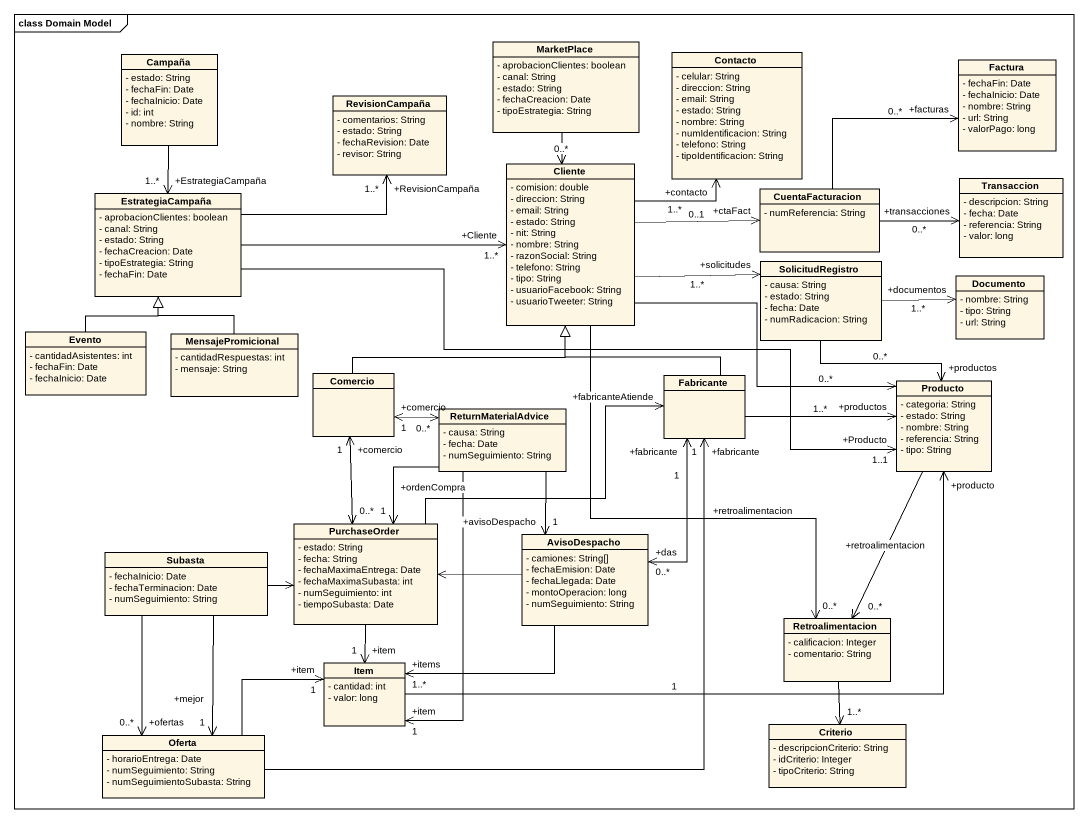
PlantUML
@startuml
mainframe class Domain Model
hide circle
hide empty members
skinparam classAttributeIconSize 0
class Campaña {
  - estado: String
  - fechaFin: Date
  - fechaInicio: Date
  - id: int
  - nombre: String
}
class MarketPlace {
  - aprobacionClientes: boolean
  - canal: String
  - estado: String
  - fechaCreacion: Date
  - tipoEstrategia: String
}
class Contacto {
  - celular: String
  - direccion: String
  - email: String
  - estado: String
  - nombre: String
  - numIdentificacion: String
  - telefono: String
  - tipoIdentificacion: String
}
class Factura {
  - fechaFin: Date
  - fechaInicio: Date
  - nombre: String
  - url: String
  - valorPago: long
}
class RevisionCampaña {
  - comentarios: String
  - estado: String
  - fechaRevision: Date
  - revisor: String
}
class Cliente {
  - comision: double
  - direccion: String
  - email: String
  - estado: String
  - nit: String
  - nombre: String
  - razonSocial: String
  - telefono: String
  - tipo: String
  - usuarioFacebook: String
  - usuarioTweeter: String
}
class Transaccion {
  - descripcion: String
  - fecha: Date
  - referencia: String
  - valor: long
}
class EstrategiaCampaña {
  - aprobacionClientes: boolean
  - canal: String
  - estado: String
  - fechaCreacion: Date
  - tipoEstrategia: String
  - fechaFin: Date
}
class CuentaFacturacion {
  - numReferencia: String
}
class SolicitudRegistro {
  - causa: String
  - estado: String
  - fecha: Date
  - numRadicacion: String
}
class Documento {
  - nombre: String
  - tipo: String
  - url: String
}
class Evento {
  - cantidadAsistentes: int
  - fechaFin: Date
  - fechaInicio: Date
}
class MensajePromicional {
  - cantidadRespuestas: int
  - mensaje: String
}
class Comercio
class Fabricante
class Producto {
  - categoria: String
  - estado: String
  - nombre: String
  - referencia: String
  - tipo: String
}
class ReturnMaterialAdvice {
  - causa: String
  - fecha: Date
  - numSeguimiento: String
}
class PurchaseOrder {
  - estado: String
  - fecha: String
  - fechaMaximaEntrega: Date
  - fechaMaximaSubasta: int
  - numSeguimiento: int
  - tiempoSubasta: Date
}
class AvisoDespacho {
  - camiones: String[]
  - fechaEmision: Date
  - fechaLlegada: Date
  - montoOperacion: long
  - numSeguimiento: String
}
class Subasta {
  - fechaInicio: Date
  - fechaTerminacion: Date
  - numSeguimiento: String
}
class Retroalimentacion {
  - calificacion: Integer
  - comentario: String
}
class Item {
  - cantidad: int
  - valor: long
}
class Oferta {
  - horarioEntrega: Date
  - numSeguimiento: String
  - numSeguimientoSubasta: String
}
class Criterio {
  - descripcionCriterio: String
  - idCriterio: Integer
  - tipoCriterio: String
}
Campaña --> "+EstrategiaCampaña\n1..*" EstrategiaCampaña
MarketPlace --> Cliente : 0..*
Cliente -up-> "+contacto" Contacto : 1..*
Cliente -right-> "+ctaFact" CuentaFacturacion : 0..1
Cliente -right-> "+solicitudes" SolicitudRegistro : 1..*
Cliente -right-> Producto : 0..*
Cliente --> "0..*" Retroalimentacion : +retroalimentacion
EstrategiaCampaña -right-> "+RevisionCampaña\n1..*" RevisionCampaña
EstrategiaCampaña -right-> "+Cliente\n1..*" Cliente
EstrategiaCampaña -right-> "+Producto\n1..1" Producto
CuentaFacturacion -up-> "+facturas" Factura : 0..*
CuentaFacturacion -right-> "+transacciones" Transaccion : 0..*
SolicitudRegistro -right-> "+documentos" Documento : 1..*
SolicitudRegistro --> "+productos" Producto : 0..*
Evento -up-|> EstrategiaCampaña
MensajePromicional -up-|> EstrategiaCampaña
Comercio -up-|> Cliente
Comercio "+comercio\n1" <-right-> "0..*" ReturnMaterialAdvice
Comercio "+comercio\n1" <--> "0..*" PurchaseOrder
Fabricante -up-|> Cliente
Fabricante -right-> "+productos" Producto : 1..*
Producto --> "0..*" Retroalimentacion : +retroalimentacion
ReturnMaterialAdvice --> "+ordenCompra\n1" PurchaseOrder
ReturnMaterialAdvice --> "+avisoDespacho\n1" AvisoDespacho
ReturnMaterialAdvice --> "+item\n1" Item
PurchaseOrder -right-> "+fabricanteAtiende" Fabricante
PurchaseOrder --> "+item\n1" Item
AvisoDespacho "+das\n0..*" <-up-> "+fabricante\n1" Fabricante
AvisoDespacho -left-> PurchaseOrder
AvisoDespacho -left-> "+items\n1..*" Item
Subasta -right-> PurchaseOrder
Subasta --> "+ofertas\n0..*" Oferta
Subasta --> "+mejor\n1" Oferta
Retroalimentacion --> "1..*" Criterio
Item -right-> "+producto" Producto : 1
Oferta -up-> "+fabricante\n1" Fabricante
Oferta -right-> "+item\n1" Item
@enduml
